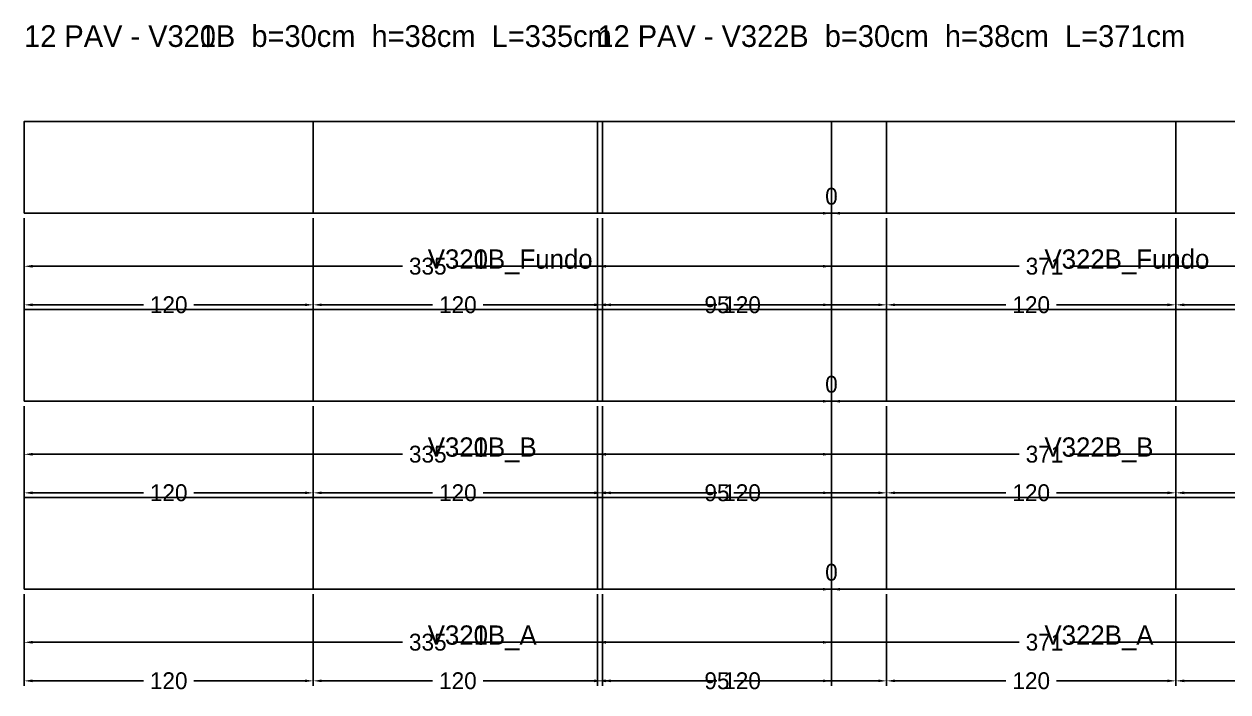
# Model space of a CAD drawing. Header units: metres. Extents: x 180 to 6304, y -9808 to 1664.
# Drawn here: x 2466.2 to 2965.7, y 437.2 to 714.3 of the extents above; entities that cross this region are included whole.
import ezdxf

# ---------------------------------------------------------------- set-up
doc = ezdxf.new("R2010")
doc.units = ezdxf.units.M
doc.layers.add('COTA', color=3, linetype='Continuous')
doc.dimstyles.new('COTA_VIG', dxfattribs={"dimtxt": 7, "dimasz": 3.5, "dimexe": 2, "dimexo": 2, "dimgap": 1.5, "dimtad": 1, "dimdec": 1, "dimcen": 2.5, "dimclrd": 3, "dimclre": 3, "dimclrt": 3, "dimazin": 3, "dimtfac": 1, "dimtmove": 0, "dimatfit": 3})

# ---------------------------------------------------------------- blocks, each defined once
blk = doc.blocks.new('_CLOSEDFILLED')
at = {"color": 0, "linetype": 'BYBLOCK'}
blk.add_solid([(-1, 0.16), (0, 0), (-1, -0.16)], dxfattribs=at)
blk = doc.blocks.new('*D133')
at = {"color": 3}
for p, q in [((2466.21, 477.81), (2466.21, 455.81)), ((2801.21, 477.81), (2801.21, 455.81)), ((2469.71, 457.81), (2623.21, 457.81)), ((2644.21, 457.81), (2797.71, 457.81))]:
    blk.add_line(p, q, dxfattribs=at)
at = {"layer": 'Defpoints'}
for p in [(2466.21, 479.81), (2801.21, 479.81), (2466.21, 457.81)]:
    blk.add_point(p, dxfattribs=at)
at = {"layer": 'COTA', "color": 3, "xscale": 3.5, "yscale": 3.5, "rotation": 180}
blk.add_blockref('_CLOSEDFILLED', (2466.21, 457.81), dxfattribs=at)
at = {"layer": 'COTA', "color": 3, "xscale": 3.5, "yscale": 3.5}
blk.add_blockref('_CLOSEDFILLED', (2801.21, 457.81), dxfattribs=at)
at = {"layer": 'COTA', "color": 3, "insert": (2633.71, 457.81), "char_height": 7, "attachment_point": 5}
blk.add_mtext('335', dxfattribs=at)
blk = doc.blocks.new('*D134')
at = {"color": 3}
for p, q in [((2466.21, 477.81), (2466.21, 439.81)), ((2586.21, 477.81), (2586.21, 439.81)), ((2469.71, 441.81), (2515.71, 441.81)), ((2536.71, 441.81), (2582.71, 441.81))]:
    blk.add_line(p, q, dxfattribs=at)
at = {"layer": 'Defpoints'}
for p in [(2466.21, 479.81), (2586.21, 479.81), (2466.21, 441.81)]:
    blk.add_point(p, dxfattribs=at)
at = {"layer": 'COTA', "color": 3, "xscale": 3.5, "yscale": 3.5, "rotation": 180}
blk.add_blockref('_CLOSEDFILLED', (2466.21, 441.81), dxfattribs=at)
at = {"layer": 'COTA', "color": 3, "xscale": 3.5, "yscale": 3.5}
blk.add_blockref('_CLOSEDFILLED', (2586.21, 441.81), dxfattribs=at)
at = {"layer": 'COTA', "color": 3, "insert": (2526.21, 441.81), "char_height": 7, "attachment_point": 5}
blk.add_mtext('120', dxfattribs=at)
blk = doc.blocks.new('*D135')
at = {"color": 3}
for p, q in [((2586.21, 477.81), (2586.21, 439.81)), ((2706.21, 477.81), (2706.21, 439.81)), ((2589.71, 441.81), (2635.71, 441.81)), ((2656.71, 441.81), (2702.71, 441.81))]:
    blk.add_line(p, q, dxfattribs=at)
at = {"layer": 'Defpoints'}
for p in [(2586.21, 479.81), (2706.21, 479.81), (2586.21, 441.81)]:
    blk.add_point(p, dxfattribs=at)
at = {"layer": 'COTA', "color": 3, "xscale": 3.5, "yscale": 3.5, "rotation": 180}
blk.add_blockref('_CLOSEDFILLED', (2586.21, 441.81), dxfattribs=at)
at = {"layer": 'COTA', "color": 3, "xscale": 3.5, "yscale": 3.5}
blk.add_blockref('_CLOSEDFILLED', (2706.21, 441.81), dxfattribs=at)
at = {"layer": 'COTA', "color": 3, "insert": (2646.21, 441.81), "char_height": 7, "attachment_point": 5}
blk.add_mtext('120', dxfattribs=at)
blk = doc.blocks.new('*D136')
at = {"color": 3}
for p, q in [((2706.21, 477.81), (2706.21, 439.81)), ((2801.21, 477.81), (2801.21, 439.81)), ((2709.71, 441.81), (2746.71, 441.81)), ((2760.71, 441.81), (2797.71, 441.81))]:
    blk.add_line(p, q, dxfattribs=at)
at = {"layer": 'Defpoints'}
for p in [(2706.21, 479.81), (2801.21, 479.81), (2706.21, 441.81)]:
    blk.add_point(p, dxfattribs=at)
at = {"layer": 'COTA', "color": 3, "xscale": 3.5, "yscale": 3.5, "rotation": 180}
blk.add_blockref('_CLOSEDFILLED', (2706.21, 441.81), dxfattribs=at)
at = {"layer": 'COTA', "color": 3, "xscale": 3.5, "yscale": 3.5}
blk.add_blockref('_CLOSEDFILLED', (2801.21, 441.81), dxfattribs=at)
at = {"layer": 'COTA', "color": 3, "insert": (2753.71, 441.81), "char_height": 7, "attachment_point": 5}
blk.add_mtext('95', dxfattribs=at)
blk = doc.blocks.new('*D138')
at = {"color": 3}
for p, q in [((2466.21, 555.81), (2466.21, 533.81)), ((2801.21, 555.81), (2801.21, 533.81)), ((2469.71, 535.81), (2623.21, 535.81)), ((2644.21, 535.81), (2797.71, 535.81))]:
    blk.add_line(p, q, dxfattribs=at)
at = {"layer": 'Defpoints'}
for p in [(2466.21, 557.81), (2801.21, 557.81), (2466.21, 535.81)]:
    blk.add_point(p, dxfattribs=at)
at = {"layer": 'COTA', "color": 3, "xscale": 3.5, "yscale": 3.5, "rotation": 180}
blk.add_blockref('_CLOSEDFILLED', (2466.21, 535.81), dxfattribs=at)
at = {"layer": 'COTA', "color": 3, "xscale": 3.5, "yscale": 3.5}
blk.add_blockref('_CLOSEDFILLED', (2801.21, 535.81), dxfattribs=at)
at = {"layer": 'COTA', "color": 3, "insert": (2633.71, 535.81), "char_height": 7, "attachment_point": 5}
blk.add_mtext('335', dxfattribs=at)
blk = doc.blocks.new('*D139')
at = {"color": 3}
for p, q in [((2466.21, 555.81), (2466.21, 517.81)), ((2586.21, 555.81), (2586.21, 517.81)), ((2469.71, 519.81), (2515.71, 519.81)), ((2536.71, 519.81), (2582.71, 519.81))]:
    blk.add_line(p, q, dxfattribs=at)
at = {"layer": 'Defpoints'}
for p in [(2466.21, 557.81), (2586.21, 557.81), (2466.21, 519.81)]:
    blk.add_point(p, dxfattribs=at)
at = {"layer": 'COTA', "color": 3, "xscale": 3.5, "yscale": 3.5, "rotation": 180}
blk.add_blockref('_CLOSEDFILLED', (2466.21, 519.81), dxfattribs=at)
at = {"layer": 'COTA', "color": 3, "xscale": 3.5, "yscale": 3.5}
blk.add_blockref('_CLOSEDFILLED', (2586.21, 519.81), dxfattribs=at)
at = {"layer": 'COTA', "color": 3, "insert": (2526.21, 519.81), "char_height": 7, "attachment_point": 5}
blk.add_mtext('120', dxfattribs=at)
blk = doc.blocks.new('*D140')
at = {"color": 3}
for p, q in [((2586.21, 555.81), (2586.21, 517.81)), ((2706.21, 555.81), (2706.21, 517.81)), ((2589.71, 519.81), (2635.71, 519.81)), ((2656.71, 519.81), (2702.71, 519.81))]:
    blk.add_line(p, q, dxfattribs=at)
at = {"layer": 'Defpoints'}
for p in [(2586.21, 557.81), (2706.21, 557.81), (2586.21, 519.81)]:
    blk.add_point(p, dxfattribs=at)
at = {"layer": 'COTA', "color": 3, "xscale": 3.5, "yscale": 3.5, "rotation": 180}
blk.add_blockref('_CLOSEDFILLED', (2586.21, 519.81), dxfattribs=at)
at = {"layer": 'COTA', "color": 3, "xscale": 3.5, "yscale": 3.5}
blk.add_blockref('_CLOSEDFILLED', (2706.21, 519.81), dxfattribs=at)
at = {"layer": 'COTA', "color": 3, "insert": (2646.21, 519.81), "char_height": 7, "attachment_point": 5}
blk.add_mtext('120', dxfattribs=at)
blk = doc.blocks.new('*D141')
at = {"color": 3}
for p, q in [((2706.21, 555.81), (2706.21, 517.81)), ((2801.21, 555.81), (2801.21, 517.81)), ((2709.71, 519.81), (2746.71, 519.81)), ((2760.71, 519.81), (2797.71, 519.81))]:
    blk.add_line(p, q, dxfattribs=at)
at = {"layer": 'Defpoints'}
for p in [(2706.21, 557.81), (2801.21, 557.81), (2706.21, 519.81)]:
    blk.add_point(p, dxfattribs=at)
at = {"layer": 'COTA', "color": 3, "xscale": 3.5, "yscale": 3.5, "rotation": 180}
blk.add_blockref('_CLOSEDFILLED', (2706.21, 519.81), dxfattribs=at)
at = {"layer": 'COTA', "color": 3, "xscale": 3.5, "yscale": 3.5}
blk.add_blockref('_CLOSEDFILLED', (2801.21, 519.81), dxfattribs=at)
at = {"layer": 'COTA', "color": 3, "insert": (2753.71, 519.81), "char_height": 7, "attachment_point": 5}
blk.add_mtext('95', dxfattribs=at)
blk = doc.blocks.new('*D143')
at = {"color": 3}
for p, q in [((2466.21, 633.81), (2466.21, 611.81)), ((2801.21, 633.81), (2801.21, 611.81)), ((2469.71, 613.81), (2623.21, 613.81)), ((2644.21, 613.81), (2797.71, 613.81))]:
    blk.add_line(p, q, dxfattribs=at)
at = {"layer": 'Defpoints'}
for p in [(2466.21, 635.81), (2801.21, 635.81), (2466.21, 613.81)]:
    blk.add_point(p, dxfattribs=at)
at = {"layer": 'COTA', "color": 3, "xscale": 3.5, "yscale": 3.5, "rotation": 180}
blk.add_blockref('_CLOSEDFILLED', (2466.21, 613.81), dxfattribs=at)
at = {"layer": 'COTA', "color": 3, "xscale": 3.5, "yscale": 3.5}
blk.add_blockref('_CLOSEDFILLED', (2801.21, 613.81), dxfattribs=at)
at = {"layer": 'COTA', "color": 3, "insert": (2633.71, 613.81), "char_height": 7, "attachment_point": 5}
blk.add_mtext('335', dxfattribs=at)
blk = doc.blocks.new('*D144')
at = {"color": 3}
for p, q in [((2466.21, 633.81), (2466.21, 595.81)), ((2586.21, 633.81), (2586.21, 595.81)), ((2469.71, 597.81), (2515.71, 597.81)), ((2536.71, 597.81), (2582.71, 597.81))]:
    blk.add_line(p, q, dxfattribs=at)
at = {"layer": 'Defpoints'}
for p in [(2466.21, 635.81), (2586.21, 635.81), (2466.21, 597.81)]:
    blk.add_point(p, dxfattribs=at)
at = {"layer": 'COTA', "color": 3, "xscale": 3.5, "yscale": 3.5, "rotation": 180}
blk.add_blockref('_CLOSEDFILLED', (2466.21, 597.81), dxfattribs=at)
at = {"layer": 'COTA', "color": 3, "xscale": 3.5, "yscale": 3.5}
blk.add_blockref('_CLOSEDFILLED', (2586.21, 597.81), dxfattribs=at)
at = {"layer": 'COTA', "color": 3, "insert": (2526.21, 597.81), "char_height": 7, "attachment_point": 5}
blk.add_mtext('120', dxfattribs=at)
blk = doc.blocks.new('*D145')
at = {"color": 3}
for p, q in [((2586.21, 633.81), (2586.21, 595.81)), ((2706.21, 633.81), (2706.21, 595.81)), ((2589.71, 597.81), (2635.71, 597.81)), ((2656.71, 597.81), (2702.71, 597.81))]:
    blk.add_line(p, q, dxfattribs=at)
at = {"layer": 'Defpoints'}
for p in [(2586.21, 635.81), (2706.21, 635.81), (2586.21, 597.81)]:
    blk.add_point(p, dxfattribs=at)
at = {"layer": 'COTA', "color": 3, "xscale": 3.5, "yscale": 3.5, "rotation": 180}
blk.add_blockref('_CLOSEDFILLED', (2586.21, 597.81), dxfattribs=at)
at = {"layer": 'COTA', "color": 3, "xscale": 3.5, "yscale": 3.5}
blk.add_blockref('_CLOSEDFILLED', (2706.21, 597.81), dxfattribs=at)
at = {"layer": 'COTA', "color": 3, "insert": (2646.21, 597.81), "char_height": 7, "attachment_point": 5}
blk.add_mtext('120', dxfattribs=at)
blk = doc.blocks.new('*D146')
at = {"color": 3}
for p, q in [((2706.21, 633.81), (2706.21, 595.81)), ((2801.21, 633.81), (2801.21, 595.81)), ((2709.71, 597.81), (2746.71, 597.81)), ((2760.71, 597.81), (2797.71, 597.81))]:
    blk.add_line(p, q, dxfattribs=at)
at = {"layer": 'Defpoints'}
for p in [(2706.21, 635.81), (2801.21, 635.81), (2706.21, 597.81)]:
    blk.add_point(p, dxfattribs=at)
at = {"layer": 'COTA', "color": 3, "xscale": 3.5, "yscale": 3.5, "rotation": 180}
blk.add_blockref('_CLOSEDFILLED', (2706.21, 597.81), dxfattribs=at)
at = {"layer": 'COTA', "color": 3, "xscale": 3.5, "yscale": 3.5}
blk.add_blockref('_CLOSEDFILLED', (2801.21, 597.81), dxfattribs=at)
at = {"layer": 'COTA', "color": 3, "insert": (2753.71, 597.81), "char_height": 7, "attachment_point": 5}
blk.add_mtext('95', dxfattribs=at)
blk = doc.blocks.new('*D148')
at = {"color": 3}
for p, q in [((2466.21, 477.81), (2466.21, 455.81)), ((2801.21, 477.81), (2801.21, 455.81)), ((2469.71, 457.81), (2623.21, 457.81)), ((2644.21, 457.81), (2797.71, 457.81))]:
    blk.add_line(p, q, dxfattribs=at)
at = {"layer": 'Defpoints'}
for p in [(2466.21, 479.81), (2801.21, 479.81), (2466.21, 457.81)]:
    blk.add_point(p, dxfattribs=at)
at = {"layer": 'COTA', "color": 3, "xscale": 3.5, "yscale": 3.5, "rotation": 180}
blk.add_blockref('_CLOSEDFILLED', (2466.21, 457.81), dxfattribs=at)
at = {"layer": 'COTA', "color": 3, "xscale": 3.5, "yscale": 3.5}
blk.add_blockref('_CLOSEDFILLED', (2801.21, 457.81), dxfattribs=at)
at = {"layer": 'COTA', "color": 3, "insert": (2633.71, 457.81), "char_height": 7, "attachment_point": 5}
blk.add_mtext('335', dxfattribs=at)
blk = doc.blocks.new('*D149')
at = {"color": 3}
for p, q in [((2466.21, 477.81), (2466.21, 439.81)), ((2586.21, 477.81), (2586.21, 439.81)), ((2469.71, 441.81), (2515.71, 441.81)), ((2536.71, 441.81), (2582.71, 441.81))]:
    blk.add_line(p, q, dxfattribs=at)
at = {"layer": 'Defpoints'}
for p in [(2466.21, 479.81), (2586.21, 479.81), (2466.21, 441.81)]:
    blk.add_point(p, dxfattribs=at)
at = {"layer": 'COTA', "color": 3, "xscale": 3.5, "yscale": 3.5, "rotation": 180}
blk.add_blockref('_CLOSEDFILLED', (2466.21, 441.81), dxfattribs=at)
at = {"layer": 'COTA', "color": 3, "xscale": 3.5, "yscale": 3.5}
blk.add_blockref('_CLOSEDFILLED', (2586.21, 441.81), dxfattribs=at)
at = {"layer": 'COTA', "color": 3, "insert": (2526.21, 441.81), "char_height": 7, "attachment_point": 5}
blk.add_mtext('120', dxfattribs=at)
blk = doc.blocks.new('*D150')
at = {"color": 3}
for p, q in [((2586.21, 477.81), (2586.21, 439.81)), ((2706.21, 477.81), (2706.21, 439.81)), ((2589.71, 441.81), (2635.71, 441.81)), ((2656.71, 441.81), (2702.71, 441.81))]:
    blk.add_line(p, q, dxfattribs=at)
at = {"layer": 'Defpoints'}
for p in [(2586.21, 479.81), (2706.21, 479.81), (2586.21, 441.81)]:
    blk.add_point(p, dxfattribs=at)
at = {"layer": 'COTA', "color": 3, "xscale": 3.5, "yscale": 3.5, "rotation": 180}
blk.add_blockref('_CLOSEDFILLED', (2586.21, 441.81), dxfattribs=at)
at = {"layer": 'COTA', "color": 3, "xscale": 3.5, "yscale": 3.5}
blk.add_blockref('_CLOSEDFILLED', (2706.21, 441.81), dxfattribs=at)
at = {"layer": 'COTA', "color": 3, "insert": (2646.21, 441.81), "char_height": 7, "attachment_point": 5}
blk.add_mtext('120', dxfattribs=at)
blk = doc.blocks.new('*D151')
at = {"color": 3}
for p, q in [((2706.21, 477.81), (2706.21, 439.81)), ((2801.21, 477.81), (2801.21, 439.81)), ((2709.71, 441.81), (2746.71, 441.81)), ((2760.71, 441.81), (2797.71, 441.81))]:
    blk.add_line(p, q, dxfattribs=at)
at = {"layer": 'Defpoints'}
for p in [(2706.21, 479.81), (2801.21, 479.81), (2706.21, 441.81)]:
    blk.add_point(p, dxfattribs=at)
at = {"layer": 'COTA', "color": 3, "xscale": 3.5, "yscale": 3.5, "rotation": 180}
blk.add_blockref('_CLOSEDFILLED', (2706.21, 441.81), dxfattribs=at)
at = {"layer": 'COTA', "color": 3, "xscale": 3.5, "yscale": 3.5}
blk.add_blockref('_CLOSEDFILLED', (2801.21, 441.81), dxfattribs=at)
at = {"layer": 'COTA', "color": 3, "insert": (2753.71, 441.81), "char_height": 7, "attachment_point": 5}
blk.add_mtext('95', dxfattribs=at)
blk = doc.blocks.new('*D153')
at = {"color": 3}
for p, q in [((2466.21, 555.81), (2466.21, 533.81)), ((2801.21, 555.81), (2801.21, 533.81)), ((2469.71, 535.81), (2623.21, 535.81)), ((2644.21, 535.81), (2797.71, 535.81))]:
    blk.add_line(p, q, dxfattribs=at)
at = {"layer": 'Defpoints'}
for p in [(2466.21, 557.81), (2801.21, 557.81), (2466.21, 535.81)]:
    blk.add_point(p, dxfattribs=at)
at = {"layer": 'COTA', "color": 3, "xscale": 3.5, "yscale": 3.5, "rotation": 180}
blk.add_blockref('_CLOSEDFILLED', (2466.21, 535.81), dxfattribs=at)
at = {"layer": 'COTA', "color": 3, "xscale": 3.5, "yscale": 3.5}
blk.add_blockref('_CLOSEDFILLED', (2801.21, 535.81), dxfattribs=at)
at = {"layer": 'COTA', "color": 3, "insert": (2633.71, 535.81), "char_height": 7, "attachment_point": 5}
blk.add_mtext('335', dxfattribs=at)
blk = doc.blocks.new('*D154')
at = {"color": 3}
for p, q in [((2466.21, 555.81), (2466.21, 517.81)), ((2586.21, 555.81), (2586.21, 517.81)), ((2469.71, 519.81), (2515.71, 519.81)), ((2536.71, 519.81), (2582.71, 519.81))]:
    blk.add_line(p, q, dxfattribs=at)
at = {"layer": 'Defpoints'}
for p in [(2466.21, 557.81), (2586.21, 557.81), (2466.21, 519.81)]:
    blk.add_point(p, dxfattribs=at)
at = {"layer": 'COTA', "color": 3, "xscale": 3.5, "yscale": 3.5, "rotation": 180}
blk.add_blockref('_CLOSEDFILLED', (2466.21, 519.81), dxfattribs=at)
at = {"layer": 'COTA', "color": 3, "xscale": 3.5, "yscale": 3.5}
blk.add_blockref('_CLOSEDFILLED', (2586.21, 519.81), dxfattribs=at)
at = {"layer": 'COTA', "color": 3, "insert": (2526.21, 519.81), "char_height": 7, "attachment_point": 5}
blk.add_mtext('120', dxfattribs=at)
blk = doc.blocks.new('*D155')
at = {"color": 3}
for p, q in [((2586.21, 555.81), (2586.21, 517.81)), ((2706.21, 555.81), (2706.21, 517.81)), ((2589.71, 519.81), (2635.71, 519.81)), ((2656.71, 519.81), (2702.71, 519.81))]:
    blk.add_line(p, q, dxfattribs=at)
at = {"layer": 'Defpoints'}
for p in [(2586.21, 557.81), (2706.21, 557.81), (2586.21, 519.81)]:
    blk.add_point(p, dxfattribs=at)
at = {"layer": 'COTA', "color": 3, "xscale": 3.5, "yscale": 3.5, "rotation": 180}
blk.add_blockref('_CLOSEDFILLED', (2586.21, 519.81), dxfattribs=at)
at = {"layer": 'COTA', "color": 3, "xscale": 3.5, "yscale": 3.5}
blk.add_blockref('_CLOSEDFILLED', (2706.21, 519.81), dxfattribs=at)
at = {"layer": 'COTA', "color": 3, "insert": (2646.21, 519.81), "char_height": 7, "attachment_point": 5}
blk.add_mtext('120', dxfattribs=at)
blk = doc.blocks.new('*D156')
at = {"color": 3}
for p, q in [((2706.21, 555.81), (2706.21, 517.81)), ((2801.21, 555.81), (2801.21, 517.81)), ((2709.71, 519.81), (2746.71, 519.81)), ((2760.71, 519.81), (2797.71, 519.81))]:
    blk.add_line(p, q, dxfattribs=at)
at = {"layer": 'Defpoints'}
for p in [(2706.21, 557.81), (2801.21, 557.81), (2706.21, 519.81)]:
    blk.add_point(p, dxfattribs=at)
at = {"layer": 'COTA', "color": 3, "xscale": 3.5, "yscale": 3.5, "rotation": 180}
blk.add_blockref('_CLOSEDFILLED', (2706.21, 519.81), dxfattribs=at)
at = {"layer": 'COTA', "color": 3, "xscale": 3.5, "yscale": 3.5}
blk.add_blockref('_CLOSEDFILLED', (2801.21, 519.81), dxfattribs=at)
at = {"layer": 'COTA', "color": 3, "insert": (2753.71, 519.81), "char_height": 7, "attachment_point": 5}
blk.add_mtext('95', dxfattribs=at)
blk = doc.blocks.new('*D158')
at = {"color": 3}
for p, q in [((2466.21, 633.81), (2466.21, 611.81)), ((2801.21, 633.81), (2801.21, 611.81)), ((2469.71, 613.81), (2623.21, 613.81)), ((2644.21, 613.81), (2797.71, 613.81))]:
    blk.add_line(p, q, dxfattribs=at)
at = {"layer": 'Defpoints'}
for p in [(2466.21, 635.81), (2801.21, 635.81), (2466.21, 613.81)]:
    blk.add_point(p, dxfattribs=at)
at = {"layer": 'COTA', "color": 3, "xscale": 3.5, "yscale": 3.5, "rotation": 180}
blk.add_blockref('_CLOSEDFILLED', (2466.21, 613.81), dxfattribs=at)
at = {"layer": 'COTA', "color": 3, "xscale": 3.5, "yscale": 3.5}
blk.add_blockref('_CLOSEDFILLED', (2801.21, 613.81), dxfattribs=at)
at = {"layer": 'COTA', "color": 3, "insert": (2633.71, 613.81), "char_height": 7, "attachment_point": 5}
blk.add_mtext('335', dxfattribs=at)
blk = doc.blocks.new('*D159')
at = {"color": 3}
for p, q in [((2466.21, 633.81), (2466.21, 595.81)), ((2586.21, 633.81), (2586.21, 595.81)), ((2469.71, 597.81), (2515.71, 597.81)), ((2536.71, 597.81), (2582.71, 597.81))]:
    blk.add_line(p, q, dxfattribs=at)
at = {"layer": 'Defpoints'}
for p in [(2466.21, 635.81), (2586.21, 635.81), (2466.21, 597.81)]:
    blk.add_point(p, dxfattribs=at)
at = {"layer": 'COTA', "color": 3, "xscale": 3.5, "yscale": 3.5, "rotation": 180}
blk.add_blockref('_CLOSEDFILLED', (2466.21, 597.81), dxfattribs=at)
at = {"layer": 'COTA', "color": 3, "xscale": 3.5, "yscale": 3.5}
blk.add_blockref('_CLOSEDFILLED', (2586.21, 597.81), dxfattribs=at)
at = {"layer": 'COTA', "color": 3, "insert": (2526.21, 597.81), "char_height": 7, "attachment_point": 5}
blk.add_mtext('120', dxfattribs=at)
blk = doc.blocks.new('*D160')
at = {"color": 3}
for p, q in [((2586.21, 633.81), (2586.21, 595.81)), ((2706.21, 633.81), (2706.21, 595.81)), ((2589.71, 597.81), (2635.71, 597.81)), ((2656.71, 597.81), (2702.71, 597.81))]:
    blk.add_line(p, q, dxfattribs=at)
at = {"layer": 'Defpoints'}
for p in [(2586.21, 635.81), (2706.21, 635.81), (2586.21, 597.81)]:
    blk.add_point(p, dxfattribs=at)
at = {"layer": 'COTA', "color": 3, "xscale": 3.5, "yscale": 3.5, "rotation": 180}
blk.add_blockref('_CLOSEDFILLED', (2586.21, 597.81), dxfattribs=at)
at = {"layer": 'COTA', "color": 3, "xscale": 3.5, "yscale": 3.5}
blk.add_blockref('_CLOSEDFILLED', (2706.21, 597.81), dxfattribs=at)
at = {"layer": 'COTA', "color": 3, "insert": (2646.21, 597.81), "char_height": 7, "attachment_point": 5}
blk.add_mtext('120', dxfattribs=at)
blk = doc.blocks.new('*D161')
at = {"color": 3}
for p, q in [((2706.21, 633.81), (2706.21, 595.81)), ((2801.21, 633.81), (2801.21, 595.81)), ((2709.71, 597.81), (2746.71, 597.81)), ((2760.71, 597.81), (2797.71, 597.81))]:
    blk.add_line(p, q, dxfattribs=at)
at = {"layer": 'Defpoints'}
for p in [(2706.21, 635.81), (2801.21, 635.81), (2706.21, 597.81)]:
    blk.add_point(p, dxfattribs=at)
at = {"layer": 'COTA', "color": 3, "xscale": 3.5, "yscale": 3.5, "rotation": 180}
blk.add_blockref('_CLOSEDFILLED', (2706.21, 597.81), dxfattribs=at)
at = {"layer": 'COTA', "color": 3, "xscale": 3.5, "yscale": 3.5}
blk.add_blockref('_CLOSEDFILLED', (2801.21, 597.81), dxfattribs=at)
at = {"layer": 'COTA', "color": 3, "insert": (2753.71, 597.81), "char_height": 7, "attachment_point": 5}
blk.add_mtext('95', dxfattribs=at)
blk = doc.blocks.new('*D187')
at = {"color": 3}
for p, q in [((2704.11, 477.81), (2704.11, 455.81)), ((3075.11, 477.81), (3075.11, 455.81)), ((2707.61, 457.81), (2879.11, 457.81)), ((2900.11, 457.81), (3071.61, 457.81))]:
    blk.add_line(p, q, dxfattribs=at)
at = {"layer": 'Defpoints'}
for p in [(2704.11, 479.81), (3075.11, 479.81), (2704.11, 457.81)]:
    blk.add_point(p, dxfattribs=at)
at = {"layer": 'COTA', "color": 3, "xscale": 3.5, "yscale": 3.5, "rotation": 180}
blk.add_blockref('_CLOSEDFILLED', (2704.11, 457.81), dxfattribs=at)
at = {"layer": 'COTA', "color": 3, "xscale": 3.5, "yscale": 3.5}
blk.add_blockref('_CLOSEDFILLED', (3075.11, 457.81), dxfattribs=at)
at = {"layer": 'COTA', "color": 3, "insert": (2889.61, 457.81), "char_height": 7, "attachment_point": 5}
blk.add_mtext('371', dxfattribs=at)
blk = doc.blocks.new('*D188')
at = {"color": 3}
for p, q in [((2704.11, 477.81), (2704.11, 439.81)), ((2824.11, 477.81), (2824.11, 439.81)), ((2707.61, 441.81), (2753.61, 441.81)), ((2774.61, 441.81), (2820.61, 441.81))]:
    blk.add_line(p, q, dxfattribs=at)
at = {"layer": 'Defpoints'}
for p in [(2704.11, 479.81), (2824.11, 479.81), (2704.11, 441.81)]:
    blk.add_point(p, dxfattribs=at)
at = {"layer": 'COTA', "color": 3, "xscale": 3.5, "yscale": 3.5, "rotation": 180}
blk.add_blockref('_CLOSEDFILLED', (2704.11, 441.81), dxfattribs=at)
at = {"layer": 'COTA', "color": 3, "xscale": 3.5, "yscale": 3.5}
blk.add_blockref('_CLOSEDFILLED', (2824.11, 441.81), dxfattribs=at)
at = {"layer": 'COTA', "color": 3, "insert": (2764.11, 441.81), "char_height": 7, "attachment_point": 5}
blk.add_mtext('120', dxfattribs=at)
blk = doc.blocks.new('*D189')
at = {"color": 3}
for p, q in [((2824.11, 477.81), (2824.11, 439.81)), ((2944.11, 477.81), (2944.11, 439.81)), ((2827.61, 441.81), (2873.61, 441.81)), ((2894.61, 441.81), (2940.61, 441.81))]:
    blk.add_line(p, q, dxfattribs=at)
at = {"layer": 'Defpoints'}
for p in [(2824.11, 479.81), (2944.11, 479.81), (2824.11, 441.81)]:
    blk.add_point(p, dxfattribs=at)
at = {"layer": 'COTA', "color": 3, "xscale": 3.5, "yscale": 3.5, "rotation": 180}
blk.add_blockref('_CLOSEDFILLED', (2824.11, 441.81), dxfattribs=at)
at = {"layer": 'COTA', "color": 3, "xscale": 3.5, "yscale": 3.5}
blk.add_blockref('_CLOSEDFILLED', (2944.11, 441.81), dxfattribs=at)
at = {"layer": 'COTA', "color": 3, "insert": (2884.11, 441.81), "char_height": 7, "attachment_point": 5}
blk.add_mtext('120', dxfattribs=at)
blk = doc.blocks.new('*D190')
at = {"color": 3}
for p, q in [((2944.11, 477.81), (2944.11, 439.81)), ((3064.11, 477.81), (3064.11, 439.81)), ((2947.61, 441.81), (2993.61, 441.81)), ((3014.61, 441.81), (3060.61, 441.81))]:
    blk.add_line(p, q, dxfattribs=at)
at = {"layer": 'Defpoints'}
for p in [(2944.11, 479.81), (3064.11, 479.81), (2944.11, 441.81)]:
    blk.add_point(p, dxfattribs=at)
at = {"layer": 'COTA', "color": 3, "xscale": 3.5, "yscale": 3.5, "rotation": 180}
blk.add_blockref('_CLOSEDFILLED', (2944.11, 441.81), dxfattribs=at)
at = {"layer": 'COTA', "color": 3, "xscale": 3.5, "yscale": 3.5}
blk.add_blockref('_CLOSEDFILLED', (3064.11, 441.81), dxfattribs=at)
at = {"layer": 'COTA', "color": 3, "insert": (3004.11, 441.81), "char_height": 7, "attachment_point": 5}
blk.add_mtext('120', dxfattribs=at)
blk = doc.blocks.new('*D193')
at = {"color": 3}
for p, q in [((2704.11, 555.81), (2704.11, 533.81)), ((3075.11, 555.81), (3075.11, 533.81)), ((2707.61, 535.81), (2879.11, 535.81)), ((2900.11, 535.81), (3071.61, 535.81))]:
    blk.add_line(p, q, dxfattribs=at)
at = {"layer": 'Defpoints'}
for p in [(2704.11, 557.81), (3075.11, 557.81), (2704.11, 535.81)]:
    blk.add_point(p, dxfattribs=at)
at = {"layer": 'COTA', "color": 3, "xscale": 3.5, "yscale": 3.5, "rotation": 180}
blk.add_blockref('_CLOSEDFILLED', (2704.11, 535.81), dxfattribs=at)
at = {"layer": 'COTA', "color": 3, "xscale": 3.5, "yscale": 3.5}
blk.add_blockref('_CLOSEDFILLED', (3075.11, 535.81), dxfattribs=at)
at = {"layer": 'COTA', "color": 3, "insert": (2889.61, 535.81), "char_height": 7, "attachment_point": 5}
blk.add_mtext('371', dxfattribs=at)
blk = doc.blocks.new('*D194')
at = {"color": 3}
for p, q in [((2704.11, 555.81), (2704.11, 517.81)), ((2824.11, 555.81), (2824.11, 517.81)), ((2707.61, 519.81), (2753.61, 519.81)), ((2774.61, 519.81), (2820.61, 519.81))]:
    blk.add_line(p, q, dxfattribs=at)
at = {"layer": 'Defpoints'}
for p in [(2704.11, 557.81), (2824.11, 557.81), (2704.11, 519.81)]:
    blk.add_point(p, dxfattribs=at)
at = {"layer": 'COTA', "color": 3, "xscale": 3.5, "yscale": 3.5, "rotation": 180}
blk.add_blockref('_CLOSEDFILLED', (2704.11, 519.81), dxfattribs=at)
at = {"layer": 'COTA', "color": 3, "xscale": 3.5, "yscale": 3.5}
blk.add_blockref('_CLOSEDFILLED', (2824.11, 519.81), dxfattribs=at)
at = {"layer": 'COTA', "color": 3, "insert": (2764.11, 519.81), "char_height": 7, "attachment_point": 5}
blk.add_mtext('120', dxfattribs=at)
blk = doc.blocks.new('*D195')
at = {"color": 3}
for p, q in [((2824.11, 555.81), (2824.11, 517.81)), ((2944.11, 555.81), (2944.11, 517.81)), ((2827.61, 519.81), (2873.61, 519.81)), ((2894.61, 519.81), (2940.61, 519.81))]:
    blk.add_line(p, q, dxfattribs=at)
at = {"layer": 'Defpoints'}
for p in [(2824.11, 557.81), (2944.11, 557.81), (2824.11, 519.81)]:
    blk.add_point(p, dxfattribs=at)
at = {"layer": 'COTA', "color": 3, "xscale": 3.5, "yscale": 3.5, "rotation": 180}
blk.add_blockref('_CLOSEDFILLED', (2824.11, 519.81), dxfattribs=at)
at = {"layer": 'COTA', "color": 3, "xscale": 3.5, "yscale": 3.5}
blk.add_blockref('_CLOSEDFILLED', (2944.11, 519.81), dxfattribs=at)
at = {"layer": 'COTA', "color": 3, "insert": (2884.11, 519.81), "char_height": 7, "attachment_point": 5}
blk.add_mtext('120', dxfattribs=at)
blk = doc.blocks.new('*D196')
at = {"color": 3}
for p, q in [((2944.11, 555.81), (2944.11, 517.81)), ((3064.11, 555.81), (3064.11, 517.81)), ((2947.61, 519.81), (2993.61, 519.81)), ((3014.61, 519.81), (3060.61, 519.81))]:
    blk.add_line(p, q, dxfattribs=at)
at = {"layer": 'Defpoints'}
for p in [(2944.11, 557.81), (3064.11, 557.81), (2944.11, 519.81)]:
    blk.add_point(p, dxfattribs=at)
at = {"layer": 'COTA', "color": 3, "xscale": 3.5, "yscale": 3.5, "rotation": 180}
blk.add_blockref('_CLOSEDFILLED', (2944.11, 519.81), dxfattribs=at)
at = {"layer": 'COTA', "color": 3, "xscale": 3.5, "yscale": 3.5}
blk.add_blockref('_CLOSEDFILLED', (3064.11, 519.81), dxfattribs=at)
at = {"layer": 'COTA', "color": 3, "insert": (3004.11, 519.81), "char_height": 7, "attachment_point": 5}
blk.add_mtext('120', dxfattribs=at)
blk = doc.blocks.new('*D199')
at = {"color": 3}
for p, q in [((2704.11, 633.81), (2704.11, 611.81)), ((3075.11, 633.81), (3075.11, 611.81)), ((2707.61, 613.81), (2879.11, 613.81)), ((2900.11, 613.81), (3071.61, 613.81))]:
    blk.add_line(p, q, dxfattribs=at)
at = {"layer": 'Defpoints'}
for p in [(2704.11, 635.81), (3075.11, 635.81), (2704.11, 613.81)]:
    blk.add_point(p, dxfattribs=at)
at = {"layer": 'COTA', "color": 3, "xscale": 3.5, "yscale": 3.5, "rotation": 180}
blk.add_blockref('_CLOSEDFILLED', (2704.11, 613.81), dxfattribs=at)
at = {"layer": 'COTA', "color": 3, "xscale": 3.5, "yscale": 3.5}
blk.add_blockref('_CLOSEDFILLED', (3075.11, 613.81), dxfattribs=at)
at = {"layer": 'COTA', "color": 3, "insert": (2889.61, 613.81), "char_height": 7, "attachment_point": 5}
blk.add_mtext('371', dxfattribs=at)
blk = doc.blocks.new('*D200')
at = {"color": 3}
for p, q in [((2704.11, 633.81), (2704.11, 595.81)), ((2824.11, 633.81), (2824.11, 595.81)), ((2707.61, 597.81), (2753.61, 597.81)), ((2774.61, 597.81), (2820.61, 597.81))]:
    blk.add_line(p, q, dxfattribs=at)
at = {"layer": 'Defpoints'}
for p in [(2704.11, 635.81), (2824.11, 635.81), (2704.11, 597.81)]:
    blk.add_point(p, dxfattribs=at)
at = {"layer": 'COTA', "color": 3, "xscale": 3.5, "yscale": 3.5, "rotation": 180}
blk.add_blockref('_CLOSEDFILLED', (2704.11, 597.81), dxfattribs=at)
at = {"layer": 'COTA', "color": 3, "xscale": 3.5, "yscale": 3.5}
blk.add_blockref('_CLOSEDFILLED', (2824.11, 597.81), dxfattribs=at)
at = {"layer": 'COTA', "color": 3, "insert": (2764.11, 597.81), "char_height": 7, "attachment_point": 5}
blk.add_mtext('120', dxfattribs=at)
blk = doc.blocks.new('*D201')
at = {"color": 3}
for p, q in [((2824.11, 633.81), (2824.11, 595.81)), ((2944.11, 633.81), (2944.11, 595.81)), ((2827.61, 597.81), (2873.61, 597.81)), ((2894.61, 597.81), (2940.61, 597.81))]:
    blk.add_line(p, q, dxfattribs=at)
at = {"layer": 'Defpoints'}
for p in [(2824.11, 635.81), (2944.11, 635.81), (2824.11, 597.81)]:
    blk.add_point(p, dxfattribs=at)
at = {"layer": 'COTA', "color": 3, "xscale": 3.5, "yscale": 3.5, "rotation": 180}
blk.add_blockref('_CLOSEDFILLED', (2824.11, 597.81), dxfattribs=at)
at = {"layer": 'COTA', "color": 3, "xscale": 3.5, "yscale": 3.5}
blk.add_blockref('_CLOSEDFILLED', (2944.11, 597.81), dxfattribs=at)
at = {"layer": 'COTA', "color": 3, "insert": (2884.11, 597.81), "char_height": 7, "attachment_point": 5}
blk.add_mtext('120', dxfattribs=at)
blk = doc.blocks.new('*D202')
at = {"color": 3}
for p, q in [((2944.11, 633.81), (2944.11, 595.81)), ((3064.11, 633.81), (3064.11, 595.81)), ((2947.61, 597.81), (2993.61, 597.81)), ((3014.61, 597.81), (3060.61, 597.81))]:
    blk.add_line(p, q, dxfattribs=at)
at = {"layer": 'Defpoints'}
for p in [(2944.11, 635.81), (3064.11, 635.81), (2944.11, 597.81)]:
    blk.add_point(p, dxfattribs=at)
at = {"layer": 'COTA', "color": 3, "xscale": 3.5, "yscale": 3.5, "rotation": 180}
blk.add_blockref('_CLOSEDFILLED', (2944.11, 597.81), dxfattribs=at)
at = {"layer": 'COTA', "color": 3, "xscale": 3.5, "yscale": 3.5}
blk.add_blockref('_CLOSEDFILLED', (3064.11, 597.81), dxfattribs=at)
at = {"layer": 'COTA', "color": 3, "insert": (3004.11, 597.81), "char_height": 7, "attachment_point": 5}
blk.add_mtext('120', dxfattribs=at)

msp = doc.modelspace()

# ---------------------------------------------------------------- linework, layer by layer
at = {"layer": 'Paineis'}
for points in [[(2466.21, 635.81), (2586.21, 635.81), (2586.21, 673.81), (2466.21, 673.81)], [(2466.21, 635.81), (2586.21, 635.81), (2586.21, 673.81), (2466.21, 673.81)], [(2586.21, 635.81), (2706.21, 635.81), (2706.21, 673.81), (2586.21, 673.81)], [(2586.21, 635.81), (2706.21, 635.81), (2706.21, 673.81), (2586.21, 673.81)], [(2704.11, 635.81), (2824.11, 635.81), (2824.11, 673.81), (2704.11, 673.81)], [(2706.21, 635.81), (2801.21, 635.81), (2801.21, 673.81), (2706.21, 673.81)], [(2706.21, 635.81), (2801.21, 635.81), (2801.21, 673.81), (2706.21, 673.81)], [(2824.11, 635.81), (2944.11, 635.81), (2944.11, 673.81), (2824.11, 673.81)], [(2944.11, 635.81), (3064.11, 635.81), (3064.11, 673.81), (2944.11, 673.81)], [(2466.21, 557.81), (2586.21, 557.81), (2586.21, 595.81), (2466.21, 595.81)], [(2466.21, 557.81), (2586.21, 557.81), (2586.21, 595.81), (2466.21, 595.81)], [(2586.21, 557.81), (2706.21, 557.81), (2706.21, 595.81), (2586.21, 595.81)], [(2586.21, 557.81), (2706.21, 557.81), (2706.21, 595.81), (2586.21, 595.81)], [(2704.11, 557.81), (2824.11, 557.81), (2824.11, 595.81), (2704.11, 595.81)], [(2706.21, 557.81), (2801.21, 557.81), (2801.21, 595.81), (2706.21, 595.81)], [(2706.21, 557.81), (2801.21, 557.81), (2801.21, 595.81), (2706.21, 595.81)], [(2824.11, 557.81), (2944.11, 557.81), (2944.11, 595.81), (2824.11, 595.81)], [(2944.11, 557.81), (3064.11, 557.81), (3064.11, 595.81), (2944.11, 595.81)], [(2466.21, 479.81), (2586.21, 479.81), (2586.21, 517.81), (2466.21, 517.81)], [(2466.21, 479.81), (2586.21, 479.81), (2586.21, 517.81), (2466.21, 517.81)], [(2586.21, 479.81), (2706.21, 479.81), (2706.21, 517.81), (2586.21, 517.81)], [(2586.21, 479.81), (2706.21, 479.81), (2706.21, 517.81), (2586.21, 517.81)], [(2704.11, 479.81), (2824.11, 479.81), (2824.11, 517.81), (2704.11, 517.81)], [(2706.21, 479.81), (2801.21, 479.81), (2801.21, 517.81), (2706.21, 517.81)], [(2706.21, 479.81), (2801.21, 479.81), (2801.21, 517.81), (2706.21, 517.81)], [(2824.11, 479.81), (2944.11, 479.81), (2944.11, 517.81), (2824.11, 517.81)], [(2944.11, 479.81), (3064.11, 479.81), (3064.11, 517.81), (2944.11, 517.81)]]:
    msp.add_lwpolyline(points, close=True, dxfattribs=at)

# ---------------------------------------------------------------- texts
at = {"layer": 'NOMENCLATURA', "char_height": 9, "attachment_point": 1}
for s, insert in [('12 PAV - V320B  b=30cm  h=38cm  L=335cm', (2466.21, 713.81)), ('12 PAV - V321B  b=30cm  h=38cm  L=335cm', (2466.21, 713.81)), ('12 PAV - V322B  b=30cm  h=38cm  L=371cm', (2704.11, 713.81))]:
    msp.add_mtext(s, dxfattribs=dict(at, insert=insert))
at = {"layer": 'Texto Secao', "char_height": 8, "attachment_point": 1}
for s, insert in [('V320B_Fundo', (2633.71, 620.81)), ('V321B_Fundo', (2633.71, 620.81)), ('V322B_Fundo', (2889.61, 620.81)), ('V320B_B', (2633.71, 542.81)), ('V321B_B', (2633.71, 542.81)), ('V322B_B', (2889.61, 542.81)), ('V320B_A', (2633.71, 464.81)), ('V321B_A', (2633.71, 464.81)), ('V322B_A', (2889.61, 464.81))]:
    msp.add_mtext(s, dxfattribs=dict(at, insert=insert))

# ---------------------------------------------------------------- dimensions: what is measured, and where the dimension line sits
at = {"layer": 'COTA'}
for base, p1, p2 in [((2801.21, 635.81), (2801.21, 635.81), (2801.21, 673.81)), ((2801.21, 635.81), (2801.21, 635.81), (2801.21, 673.81)), ((2801.21, 557.81), (2801.21, 557.81), (2801.21, 595.81)), ((2801.21, 557.81), (2801.21, 557.81), (2801.21, 595.81)), ((2801.21, 479.81), (2801.21, 479.81), (2801.21, 517.81)), ((2801.21, 479.81), (2801.21, 479.81), (2801.21, 517.81))]:
    msp.add_linear_dim(base=base, p1=p1, p2=p2, dimstyle='COTA_VIG', dxfattribs=at).render()
for base, p1, p2, picture, middle in [((2466.21, 613.81), (2466.21, 635.81), (2801.21, 635.81), '*D143', (2633.71, 613.81)), ((2466.21, 597.81), (2466.21, 635.81), (2586.21, 635.81), '*D144', (2526.21, 597.81)), ((2466.21, 613.81), (2466.21, 635.81), (2801.21, 635.81), '*D158', (2633.71, 613.81)), ((2466.21, 597.81), (2466.21, 635.81), (2586.21, 635.81), '*D159', (2526.21, 597.81)), ((2586.21, 597.81), (2586.21, 635.81), (2706.21, 635.81), '*D145', (2646.21, 597.81)), ((2586.21, 597.81), (2586.21, 635.81), (2706.21, 635.81), '*D160', (2646.21, 597.81)), ((2704.11, 613.81), (2704.11, 635.81), (3075.11, 635.81), '*D199', (2889.61, 613.81)), ((2704.11, 597.81), (2704.11, 635.81), (2824.11, 635.81), '*D200', (2764.11, 597.81)), ((2706.21, 597.81), (2706.21, 635.81), (2801.21, 635.81), '*D146', (2753.71, 597.81)), ((2706.21, 597.81), (2706.21, 635.81), (2801.21, 635.81), '*D161', (2753.71, 597.81)), ((2824.11, 597.81), (2824.11, 635.81), (2944.11, 635.81), '*D201', (2884.11, 597.81)), ((2944.11, 597.81), (2944.11, 635.81), (3064.11, 635.81), '*D202', (3004.11, 597.81)), ((2466.21, 535.81), (2466.21, 557.81), (2801.21, 557.81), '*D138', (2633.71, 535.81)), ((2466.21, 519.81), (2466.21, 557.81), (2586.21, 557.81), '*D139', (2526.21, 519.81)), ((2466.21, 535.81), (2466.21, 557.81), (2801.21, 557.81), '*D153', (2633.71, 535.81)), ((2466.21, 519.81), (2466.21, 557.81), (2586.21, 557.81), '*D154', (2526.21, 519.81)), ((2586.21, 519.81), (2586.21, 557.81), (2706.21, 557.81), '*D140', (2646.21, 519.81)), ((2586.21, 519.81), (2586.21, 557.81), (2706.21, 557.81), '*D155', (2646.21, 519.81)), ((2704.11, 535.81), (2704.11, 557.81), (3075.11, 557.81), '*D193', (2889.61, 535.81)), ((2704.11, 519.81), (2704.11, 557.81), (2824.11, 557.81), '*D194', (2764.11, 519.81)), ((2706.21, 519.81), (2706.21, 557.81), (2801.21, 557.81), '*D141', (2753.71, 519.81)), ((2706.21, 519.81), (2706.21, 557.81), (2801.21, 557.81), '*D156', (2753.71, 519.81)), ((2824.11, 519.81), (2824.11, 557.81), (2944.11, 557.81), '*D195', (2884.11, 519.81)), ((2944.11, 519.81), (2944.11, 557.81), (3064.11, 557.81), '*D196', (3004.11, 519.81)), ((2466.21, 457.81), (2466.21, 479.81), (2801.21, 479.81), '*D133', (2633.71, 457.81)), ((2466.21, 441.81), (2466.21, 479.81), (2586.21, 479.81), '*D134', (2526.21, 441.81)), ((2466.21, 457.81), (2466.21, 479.81), (2801.21, 479.81), '*D148', (2633.71, 457.81)), ((2466.21, 441.81), (2466.21, 479.81), (2586.21, 479.81), '*D149', (2526.21, 441.81)), ((2586.21, 441.81), (2586.21, 479.81), (2706.21, 479.81), '*D135', (2646.21, 441.81)), ((2586.21, 441.81), (2586.21, 479.81), (2706.21, 479.81), '*D150', (2646.21, 441.81)), ((2704.11, 457.81), (2704.11, 479.81), (3075.11, 479.81), '*D187', (2889.61, 457.81)), ((2704.11, 441.81), (2704.11, 479.81), (2824.11, 479.81), '*D188', (2764.11, 441.81)), ((2706.21, 441.81), (2706.21, 479.81), (2801.21, 479.81), '*D136', (2753.71, 441.81)), ((2706.21, 441.81), (2706.21, 479.81), (2801.21, 479.81), '*D151', (2753.71, 441.81)), ((2824.11, 441.81), (2824.11, 479.81), (2944.11, 479.81), '*D189', (2884.11, 441.81)), ((2944.11, 441.81), (2944.11, 479.81), (3064.11, 479.81), '*D190', (3004.11, 441.81))]:
    dim = msp.add_linear_dim(base=base, p1=p1, p2=p2, dimstyle='COTA_VIG', dxfattribs=at)
    dim.commit()
    dim.dimension.update_dxf_attribs({"geometry": picture, "text_midpoint": middle})

doc.saveas('drawing.dxf')
